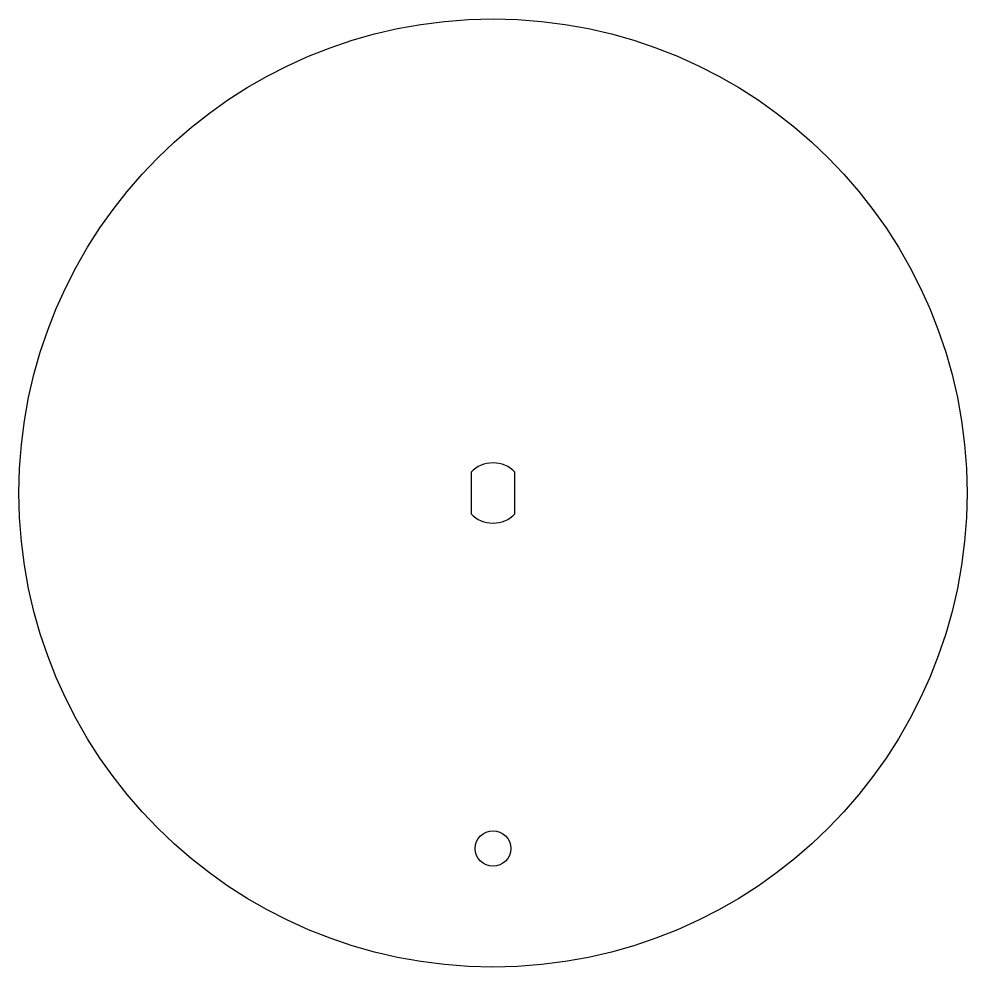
# Model space of a CAD drawing. Header units: millimetres. Extents: x -40 to 40, y -40 to 40.
import ezdxf

# ---------------------------------------------------------------- set-up
doc = ezdxf.new("R2010")
doc.units = ezdxf.units.MM

msp = doc.modelspace()

# ---------------------------------------------------------------- linework, layer by layer
at = {"color": 7, "linetype": 'Continuous', "lineweight": 25}
for p, q in [((-1.85, 1.746), (-1.85, -1.746)), ((1.85, -1.746), (1.85, 1.746))]:
    msp.add_line(p, q, dxfattribs=at)
for centre, radius in [((0, 0), 40), ((0, -30), 1.5)]:
    msp.add_circle(centre, radius, dxfattribs=at)
for start, end in [(43.33624, 136.66376), (223.33624, 316.66376)]:
    msp.add_arc((0, 0), 2.544, start, end, dxfattribs=at)

doc.saveas('drawing.dxf')
